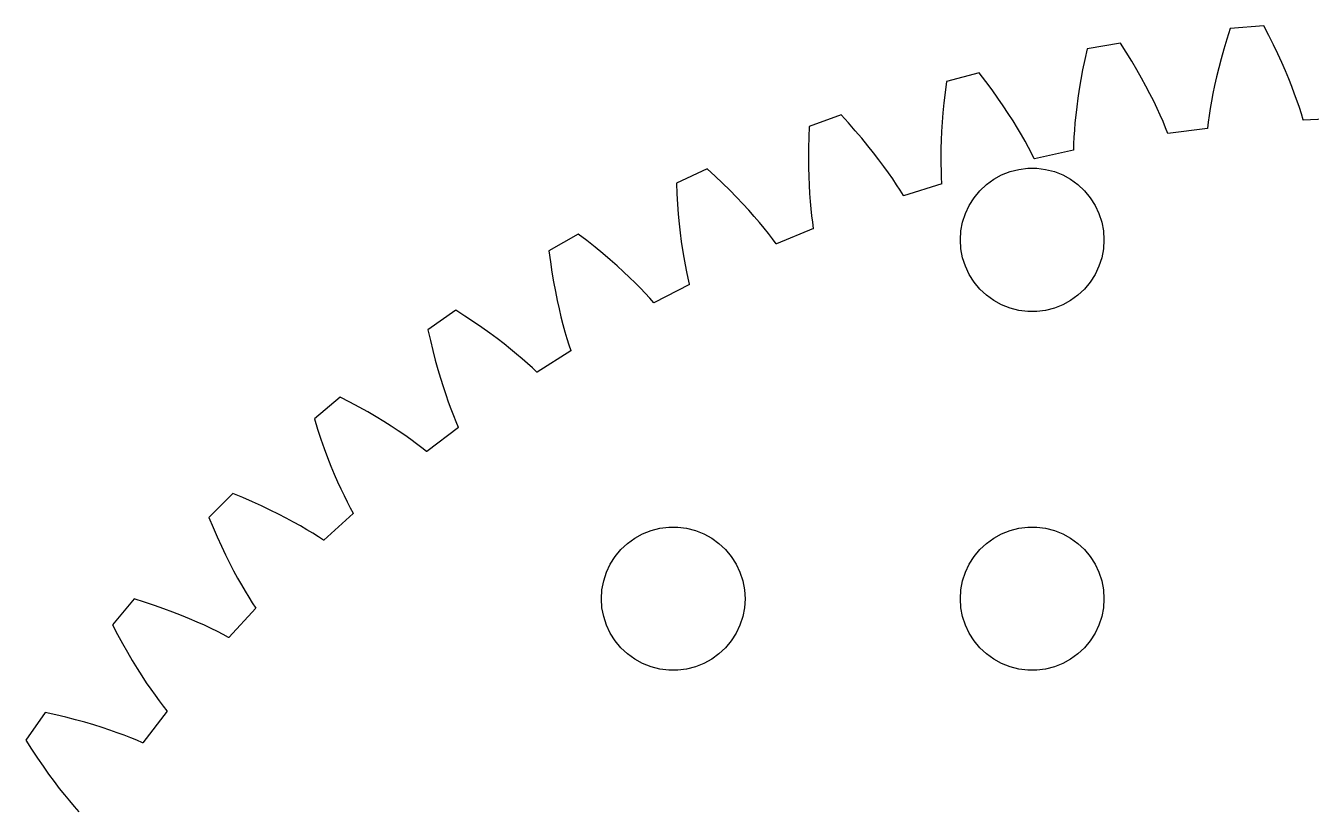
# Model space of a CAD drawing. Header units: metres. Extents: x -69 to 69, y -69 to 69.
# Drawn here: x -57.1 to -3.3, y 36.2 to 69 of the extents above; entities that cross this region are included whole.
import ezdxf

# ---------------------------------------------------------------- set-up
doc = ezdxf.new("R2010")
doc.units = ezdxf.units.M

msp = doc.modelspace()

# ---------------------------------------------------------------- linework, layer by layer
for p, q in [((-6.73305, 68.8321), (-6.8692, 68.3983)), ((-5.32181, 68.9556), (-6.73305, 68.8321)), ((-5.11238, 68.552), (-5.32181, 68.9556)), ((-11.3114, 68.2294), (-12.7065, 67.9834)), ((-11.0676, 67.8456), (-11.3114, 68.2294)), ((-6.8692, 68.3983), (-6.99295, 67.9795)), ((-4.91779, 68.161), (-5.11238, 68.552)), ((-12.7065, 67.9834), (-12.8044, 67.5393)), ((-10.8397, 67.473), (-11.0676, 67.8456)), ((-6.99295, 67.9795), (-7.10484, 67.5759)), ((-4.73752, 67.783), (-4.91779, 68.161)), ((-4.57106, 67.4184), (-4.73752, 67.783)), ((-12.8044, 67.5393), (-12.8911, 67.1113)), ((-10.6272, 67.1122), (-10.8397, 67.473)), ((-7.20544, 67.1879), (-7.29529, 66.8157)), ((-7.10484, 67.5759), (-7.20544, 67.1879)), ((-4.41795, 67.0674), (-4.57106, 67.4184)), ((-18.5833, 66.6172), (-18.6421, 66.1664)), ((-17.215, 66.9839), (-18.5833, 66.6172)), ((-16.9386, 66.6228), (-17.215, 66.9839)), ((-16.6791, 66.2715), (-16.9386, 66.6228)), ((-12.9674, 66.6995), (-13.0338, 66.3042)), ((-12.8911, 67.1113), (-12.9674, 66.6995)), ((-10.4296, 66.7634), (-10.6272, 67.1122)), ((-10.2464, 66.4271), (-10.4296, 66.7634)), ((-7.29529, 66.8157), (-7.37495, 66.4595)), ((-4.27765, 66.7305), (-4.41795, 67.0674)), ((-4.14966, 66.4079), (-4.27765, 66.7305)), ((-18.6421, 66.1664), (-18.6912, 65.7324)), ((-16.4359, 65.9306), (-16.6791, 66.2715)), ((-13.0338, 66.3042), (-13.0909, 65.9256)), ((-10.0773, 66.1037), (-10.2464, 66.4271)), ((-9.92169, 65.7936), (-10.0773, 66.1037)), ((-7.44499, 66.1196), (-7.50597, 65.7962)), ((-7.37495, 66.4595), (-7.44499, 66.1196)), ((-4.03345, 66.1001), (-4.14966, 66.4079)), ((-3.92848, 65.8072), (-4.03345, 66.1001)), ((-18.6912, 65.7324), (-18.7313, 65.3155)), ((-16.2087, 65.6004), (-16.4359, 65.9306)), ((-15.997, 65.2813), (-16.2087, 65.6004)), ((-13.1392, 65.5638), (-13.1794, 65.2191)), ((-13.0909, 65.9256), (-13.1392, 65.5638)), ((-9.7791, 65.497), (-9.92169, 65.7936)), ((-7.50597, 65.7962), (-7.55847, 65.4896)), ((-3.83423, 65.5295), (-3.92848, 65.8072)), ((-22.9875, 65.2286), (-24.3187, 64.7441)), ((-22.6808, 64.893), (-22.9875, 65.2286)), ((-18.7313, 65.3155), (-18.763, 64.9159)), ((-15.8003, 64.9739), (-15.997, 65.2813)), ((-13.1794, 65.2191), (-13.2119, 64.8917)), ((-9.64902, 65.2144), (-9.7791, 65.497)), ((-9.53091, 64.946), (-9.64902, 65.2144)), ((-7.60309, 65.1998), (-7.6404, 64.9271)), ((-7.55847, 65.4896), (-7.60309, 65.1998)), ((-3.75014, 65.2675), (-3.83423, 65.5295)), ((-3.67566, 65.0212), (-3.75014, 65.2675)), ((-3.67519, 65.0127), (-3.67566, 65.0212)), ((-2.00494, 65.0826), (-3.67519, 65.0127)), ((-24.3187, 64.7441), (-24.3379, 64.2898)), ((-22.3916, 64.5657), (-22.6808, 64.893)), ((-22.1196, 64.2472), (-22.3916, 64.5657)), ((-18.7869, 64.5338), (-18.8035, 64.1692)), ((-18.763, 64.9159), (-18.7869, 64.5338)), ((-15.6182, 64.6785), (-15.8003, 64.9739)), ((-15.4503, 64.3954), (-15.6182, 64.6785)), ((-13.2375, 64.5816), (-13.2567, 64.289)), ((-13.2119, 64.8917), (-13.2375, 64.5816)), ((-9.4243, 64.6922), (-9.53091, 64.946)), ((-9.32864, 64.4534), (-9.4243, 64.6922)), ((-7.66963, 64.6601), (-9.32742, 64.445)), ((-7.6404, 64.9271), (-7.67099, 64.6716)), ((-7.67099, 64.6716), (-7.66963, 64.6601)), ((-24.3379, 64.2898), (-24.3491, 63.8532)), ((-21.8645, 63.938), (-22.1196, 64.2472)), ((-21.6257, 63.6387), (-21.8645, 63.938)), ((-18.8035, 64.1692), (-18.8134, 63.8223)), ((-15.2961, 64.1252), (-15.4503, 64.3954)), ((-15.1551, 63.8682), (-15.2961, 64.1252)), ((-13.2701, 64.0141), (-13.2783, 63.757)), ((-13.2567, 64.289), (-13.2701, 64.0141)), ((-9.32742, 64.445), (-9.32864, 64.4534)), ((-24.3491, 63.8532), (-24.3527, 63.4344)), ((-24.3527, 63.4344), (-24.3494, 63.0336)), ((-21.403, 63.3495), (-21.6257, 63.6387)), ((-18.8134, 63.8223), (-18.8173, 63.4933)), ((-18.8173, 63.4933), (-18.8158, 63.1821)), ((-15.0267, 63.6247), (-15.1551, 63.8682)), ((-14.9106, 63.3951), (-15.0267, 63.6247)), ((-14.9087, 63.3868), (-14.9106, 63.3951)), ((-13.2759, 63.7457), (-14.9087, 63.3868)), ((-13.2783, 63.757), (-13.2759, 63.7457)), ((-28.5851, 62.9769), (-29.869, 62.3782)), ((-28.2502, 62.6693), (-28.5851, 62.9769)), ((-24.3494, 63.0336), (-24.3399, 62.6508)), ((-21.1959, 63.0711), (-21.403, 63.3495)), ((-21.004, 62.8038), (-21.1959, 63.0711)), ((-18.8158, 63.1821), (-18.8094, 62.889)), ((-18.8094, 62.889), (-18.7988, 62.614)), ((-16.2773, 62.7145), (-15.927, 62.8532)), ((-15.927, 62.8532), (-15.5621, 62.9469)), ((-15.5621, 62.9469), (-15.1884, 62.9941)), ((-15.1884, 62.9941), (-14.8116, 62.9941)), ((-14.8116, 62.9941), (-14.4379, 62.9469)), ((-14.4379, 62.9469), (-14.0729, 62.8532)), ((-14.0729, 62.8532), (-13.7227, 62.7145)), ((-29.869, 62.3782), (-29.8485, 61.924)), ((-27.9337, 62.3684), (-28.2502, 62.6693)), ((-27.635, 62.0749), (-27.9337, 62.3684)), ((-24.3399, 62.6508), (-24.3246, 62.2862)), ((-20.8268, 62.5481), (-21.004, 62.8038)), ((-20.6639, 62.3043), (-20.8268, 62.5481)), ((-18.7812, 62.346), (-20.3765, 61.8463)), ((-18.7988, 62.614), (-18.7846, 62.3571)), ((-18.7846, 62.3571), (-18.7812, 62.346)), ((-16.9123, 62.3115), (-16.6075, 62.533)), ((-16.6075, 62.533), (-16.2773, 62.7145)), ((-13.7227, 62.7145), (-13.3925, 62.533)), ((-13.3925, 62.533), (-13.0877, 62.3115)), ((-29.8485, 61.924), (-29.8216, 61.4881)), ((-27.3538, 61.7891), (-27.635, 62.0749)), ((-27.0899, 61.5117), (-27.3538, 61.7891)), ((-24.3246, 62.2862), (-24.3043, 61.9398)), ((-24.3043, 61.9398), (-24.2795, 61.6116)), ((-20.5148, 62.0729), (-20.6639, 62.3043)), ((-20.3791, 61.8543), (-20.5148, 62.0729)), ((-20.3765, 61.8463), (-20.3791, 61.8543)), ((-17.427, 61.7634), (-17.1869, 62.0536)), ((-17.1869, 62.0536), (-16.9123, 62.3115)), ((-13.0877, 62.3115), (-12.8131, 62.0536)), ((-12.8131, 62.0536), (-12.5729, 61.7634)), ((-29.8216, 61.4881), (-29.7887, 61.0706)), ((-26.8428, 61.2431), (-27.0899, 61.5117)), ((-26.6123, 60.9838), (-26.8428, 61.2431)), ((-24.2795, 61.6116), (-24.2509, 61.3018)), ((-24.2509, 61.3018), (-24.219, 61.0103)), ((-17.7893, 61.1044), (-17.6289, 61.4453)), ((-17.6289, 61.4453), (-17.427, 61.7634)), ((-12.5729, 61.7634), (-12.3711, 61.4453)), ((-12.3711, 61.4453), (-12.2107, 61.1044)), ((-29.7887, 61.0706), (-29.7505, 60.6715)), ((-26.3978, 60.7342), (-26.6123, 60.9838)), ((-26.1989, 60.4949), (-26.3978, 60.7342)), ((-24.219, 61.0103), (-24.1844, 60.7373)), ((-24.1844, 60.7373), (-24.1479, 60.4826)), ((-17.9763, 60.376), (-17.9057, 60.7461)), ((-17.9057, 60.7461), (-17.7893, 61.1044)), ((-12.2107, 61.1044), (-12.0942, 60.7461)), ((-12.0942, 60.7461), (-12.0237, 60.376)), ((-33.9651, 60.2459), (-35.1919, 59.5376)), ((-33.6047, 59.9686), (-33.9651, 60.2459)), ((-29.7505, 60.6715), (-29.7076, 60.291)), ((-29.7076, 60.291), (-29.6607, 59.9291)), ((-26.0154, 60.2662), (-26.1989, 60.4949)), ((-25.8468, 60.0487), (-26.0154, 60.2662)), ((-24.1436, 60.4719), (-25.6892, 59.835)), ((-24.1479, 60.4826), (-24.1436, 60.4719)), ((-18, 60), (-17.9763, 60.376)), ((-12.0237, 60.376), (-12, 60)), ((-33.2631, 59.6965), (-33.6047, 59.9686)), ((-32.94, 59.4301), (-33.2631, 59.6965)), ((-29.6607, 59.9291), (-29.6102, 59.5858)), ((-25.6925, 59.8428), (-25.8468, 60.0487)), ((-25.6892, 59.835), (-25.6925, 59.8428)), ((-17.9763, 59.624), (-18, 60)), ((-12, 60), (-12.0237, 59.624)), ((-35.1919, 59.5376), (-35.132, 59.0869)), ((-32.635, 59.17), (-32.94, 59.4301)), ((-32.3479, 58.9166), (-32.635, 59.17)), ((-29.6102, 59.5858), (-29.5569, 59.2611)), ((-29.5569, 59.2611), (-29.5014, 58.9549)), ((-17.9057, 59.2539), (-17.9763, 59.624)), ((-17.7893, 58.8956), (-17.9057, 59.2539)), ((-12.0942, 59.2539), (-12.2107, 58.8956)), ((-12.0237, 59.624), (-12.0942, 59.2539)), ((-35.132, 59.0869), (-35.0671, 58.655)), ((-35.0671, 58.655), (-34.998, 58.2419)), ((-32.0784, 58.6705), (-32.3479, 58.9166)), ((-31.8261, 58.4323), (-32.0784, 58.6705)), ((-29.5014, 58.9549), (-29.4442, 58.6674)), ((-29.4442, 58.6674), (-29.386, 58.3983)), ((-17.6289, 58.5547), (-17.7893, 58.8956)), ((-17.427, 58.2366), (-17.6289, 58.5547)), ((-12.3711, 58.5547), (-12.5729, 58.2366)), ((-12.2107, 58.8956), (-12.3711, 58.5547)), ((-34.998, 58.2419), (-34.9252, 57.8477)), ((-31.5906, 58.2024), (-31.8261, 58.4323)), ((-31.3717, 57.9813), (-31.5906, 58.2024)), ((-29.3222, 58.1375), (-30.8064, 57.3683)), ((-29.386, 58.3983), (-29.3274, 58.1478)), ((-29.3274, 58.1478), (-29.3222, 58.1375)), ((-17.1869, 57.9464), (-17.427, 58.2366)), ((-12.5729, 58.2366), (-12.8131, 57.9464)), ((-34.9252, 57.8477), (-34.8493, 57.4724)), ((-31.169, 57.7695), (-31.3717, 57.9813)), ((-30.982, 57.5675), (-31.169, 57.7695)), ((-30.8104, 57.3758), (-30.982, 57.5675)), ((-16.9123, 57.6885), (-17.1869, 57.9464)), ((-16.6075, 57.467), (-16.9123, 57.6885)), ((-13.0877, 57.6885), (-13.3925, 57.467)), ((-12.8131, 57.9464), (-13.0877, 57.6885)), ((-39.0866, 57.0564), (-40.2471, 56.2438)), ((-38.7035, 56.8116), (-39.0866, 57.0564)), ((-34.8493, 57.4724), (-34.771, 57.116)), ((-34.771, 57.116), (-34.6908, 56.7783)), ((-30.8064, 57.3683), (-30.8104, 57.3758)), ((-16.2773, 57.2855), (-16.6075, 57.467)), ((-15.927, 57.1468), (-16.2773, 57.2855)), ((-15.5621, 57.0531), (-15.927, 57.1468)), ((-15.1884, 57.0059), (-15.5621, 57.0531)), ((-14.8116, 57.0059), (-15.1884, 57.0059)), ((-14.4379, 57.0531), (-14.8116, 57.0059)), ((-14.0729, 57.1468), (-14.4379, 57.0531)), ((-13.7227, 57.2855), (-14.0729, 57.1468)), ((-13.3925, 57.467), (-13.7227, 57.2855)), ((-38.3394, 56.5703), (-38.7035, 56.8116)), ((-37.9943, 56.3331), (-38.3394, 56.5703)), ((-34.6908, 56.7783), (-34.6094, 56.4595)), ((-34.6094, 56.4595), (-34.5274, 56.1594)), ((-40.2471, 56.2438), (-40.1481, 55.8001)), ((-37.6678, 56.1005), (-37.9943, 56.3331)), ((-37.3598, 55.8731), (-37.6678, 56.1005)), ((-37.0698, 55.6515), (-37.3598, 55.8731)), ((-34.5274, 56.1594), (-34.4454, 55.8779)), ((-34.4454, 55.8779), (-34.3639, 55.615)), ((-40.1481, 55.8001), (-40.0458, 55.3755)), ((-40.0458, 55.3755), (-39.9409, 54.97)), ((-36.7977, 55.4361), (-37.0698, 55.6515)), ((-36.5431, 55.2276), (-36.7977, 55.4361)), ((-34.2776, 55.3607), (-35.6891, 54.4651)), ((-34.3639, 55.615), (-34.2837, 55.3705)), ((-34.2837, 55.3705), (-34.2776, 55.3607)), ((-39.9409, 54.97), (-39.834, 54.5837)), ((-36.3058, 55.0264), (-36.5431, 55.2276)), ((-36.0853, 54.8331), (-36.3058, 55.0264)), ((-35.8814, 54.6482), (-36.0853, 54.8331)), ((-39.834, 54.5837), (-39.7257, 54.2164)), ((-35.6938, 54.4722), (-35.8814, 54.6482)), ((-35.6891, 54.4651), (-35.6938, 54.4722)), ((-39.7257, 54.2164), (-39.6167, 53.8681)), ((-39.6167, 53.8681), (-39.5074, 53.5388)), ((-43.9107, 53.4326), (-44.9959, 52.522)), ((-43.5076, 53.2222), (-43.9107, 53.4326)), ((-43.124, 53.0135), (-43.5076, 53.2222)), ((-39.5074, 53.5388), (-39.3985, 53.2282)), ((-39.3985, 53.2282), (-39.2906, 52.9364)), ((-42.7595, 52.8073), (-43.124, 53.0135)), ((-42.414, 52.604), (-42.7595, 52.8073)), ((-39.2906, 52.9364), (-39.1844, 52.6631)), ((-39.1844, 52.6631), (-39.0803, 52.4083)), ((-44.9959, 52.522), (-44.8586, 52.0886)), ((-42.0872, 52.4044), (-42.414, 52.604)), ((-41.7791, 52.2088), (-42.0872, 52.4044)), ((-41.4892, 52.0181), (-41.7791, 52.2088)), ((-38.9722, 52.1625), (-40.3003, 51.1473)), ((-39.0803, 52.4083), (-38.9791, 52.1718)), ((-38.9791, 52.1718), (-38.9722, 52.1625)), ((-44.8586, 52.0886), (-44.7197, 51.6745)), ((-44.7197, 51.6745), (-44.5799, 51.2798)), ((-41.2175, 51.8325), (-41.4892, 52.0181)), ((-40.9635, 51.6528), (-41.2175, 51.8325)), ((-40.727, 51.4794), (-40.9635, 51.6528)), ((-44.5799, 51.2798), (-44.4397, 50.9042)), ((-40.5078, 51.313), (-40.727, 51.4794)), ((-40.3055, 51.154), (-40.5078, 51.313)), ((-40.3003, 51.1473), (-40.3055, 51.154)), ((-44.4397, 50.9042), (-44.2999, 50.5478)), ((-44.2999, 50.5478), (-44.1608, 50.2103)), ((-44.1608, 50.2103), (-44.0232, 49.8918)), ((-44.0232, 49.8918), (-43.8877, 49.5919)), ((-43.8877, 49.5919), (-43.7548, 49.3106)), ((-48.4005, 49.4023), (-49.4023, 48.4005)), ((-47.9807, 49.2277), (-48.4005, 49.4023)), ((-47.5803, 49.0533), (-47.9807, 49.2277)), ((-47.1992, 48.8796), (-47.5803, 49.0533)), ((-43.7548, 49.3106), (-43.6252, 49.0476)), ((-43.6252, 49.0476), (-43.4993, 48.8028)), ((-49.4023, 48.4005), (-49.2277, 47.9807)), ((-46.8373, 48.7072), (-47.1992, 48.8796)), ((-46.4944, 48.5368), (-46.8373, 48.7072)), ((-46.1704, 48.3689), (-46.4944, 48.5368)), ((-45.865, 48.2041), (-46.1704, 48.3689)), ((-43.3701, 48.5674), (-44.6047, 47.4403)), ((-43.4993, 48.8028), (-43.3778, 48.576)), ((-43.3778, 48.576), (-43.3701, 48.5674)), ((-49.2277, 47.9807), (-49.0533, 47.5803)), ((-45.5781, 48.0429), (-45.865, 48.2041)), ((-45.3094, 47.886), (-45.5781, 48.0429)), ((-45.0588, 47.7339), (-45.3094, 47.886)), ((-31.2773, 47.7145), (-30.927, 47.8532)), ((-30.927, 47.8532), (-30.5621, 47.9469)), ((-30.5621, 47.9469), (-30.1884, 47.9941)), ((-30.1884, 47.9941), (-29.8116, 47.9941)), ((-29.8116, 47.9941), (-29.4379, 47.9469)), ((-29.4379, 47.9469), (-29.0729, 47.8532)), ((-29.0729, 47.8532), (-28.7227, 47.7145)), ((-16.2773, 47.7145), (-15.927, 47.8532)), ((-15.927, 47.8532), (-15.5621, 47.9469)), ((-15.5621, 47.9469), (-15.1884, 47.9941)), ((-15.1884, 47.9941), (-14.8116, 47.9941)), ((-14.8116, 47.9941), (-14.4379, 47.9469)), ((-14.4379, 47.9469), (-14.0729, 47.8532)), ((-14.0729, 47.8532), (-13.7227, 47.7145)), ((-49.0533, 47.5803), (-48.8796, 47.1992)), ((-44.8259, 47.5872), (-45.0588, 47.7339)), ((-44.6105, 47.4464), (-44.8259, 47.5872)), ((-44.6047, 47.4403), (-44.6105, 47.4464)), ((-32.1869, 47.0536), (-31.9123, 47.3115)), ((-31.9123, 47.3115), (-31.6075, 47.533)), ((-31.6075, 47.533), (-31.2773, 47.7145)), ((-28.7227, 47.7145), (-28.3925, 47.533)), ((-28.3925, 47.533), (-28.0877, 47.3115)), ((-28.0877, 47.3115), (-27.8131, 47.0536)), ((-17.1869, 47.0536), (-16.9123, 47.3115)), ((-16.9123, 47.3115), (-16.6075, 47.533)), ((-16.6075, 47.533), (-16.2773, 47.7145)), ((-13.7227, 47.7145), (-13.3925, 47.533)), ((-13.3925, 47.533), (-13.0877, 47.3115)), ((-13.0877, 47.3115), (-12.8131, 47.0536)), ((-48.8796, 47.1992), (-48.7072, 46.8373)), ((-48.7072, 46.8373), (-48.5368, 46.4944)), ((-32.6289, 46.4453), (-32.427, 46.7634)), ((-32.427, 46.7634), (-32.1869, 47.0536)), ((-27.8131, 47.0536), (-27.5729, 46.7634)), ((-27.5729, 46.7634), (-27.3711, 46.4453)), ((-17.6289, 46.4453), (-17.427, 46.7634)), ((-17.427, 46.7634), (-17.1869, 47.0536)), ((-12.8131, 47.0536), (-12.5729, 46.7634)), ((-12.5729, 46.7634), (-12.3711, 46.4453)), ((-48.5368, 46.4944), (-48.3689, 46.1704)), ((-32.7893, 46.1044), (-32.6289, 46.4453)), ((-27.3711, 46.4453), (-27.2107, 46.1044)), ((-17.7893, 46.1044), (-17.6289, 46.4453)), ((-12.3711, 46.4453), (-12.2107, 46.1044)), ((-48.3689, 46.1704), (-48.2041, 45.865)), ((-48.2041, 45.865), (-48.0429, 45.5781)), ((-32.9763, 45.376), (-32.9057, 45.7461)), ((-32.9057, 45.7461), (-32.7893, 46.1044)), ((-27.2107, 46.1044), (-27.0942, 45.7461)), ((-27.0942, 45.7461), (-27.0237, 45.376)), ((-17.9763, 45.376), (-17.9057, 45.7461)), ((-17.9057, 45.7461), (-17.7893, 46.1044)), ((-12.2107, 46.1044), (-12.0942, 45.7461)), ((-12.0942, 45.7461), (-12.0237, 45.376)), ((-48.0429, 45.5781), (-47.886, 45.3094)), ((-47.886, 45.3094), (-47.7339, 45.0588)), ((-33, 45), (-32.9763, 45.376)), ((-27.0237, 45.376), (-27, 45)), ((-18, 45), (-17.9763, 45.376)), ((-12.0237, 45.376), (-12, 45)), ((-52.522, 44.9959), (-53.4326, 43.9107)), ((-52.0886, 44.8586), (-52.522, 44.9959)), ((-51.6745, 44.7197), (-52.0886, 44.8586)), ((-51.2798, 44.5799), (-51.6745, 44.7197)), ((-47.438, 44.6026), (-48.5697, 43.3722)), ((-47.7339, 45.0588), (-47.5872, 44.8259)), ((-47.5872, 44.8259), (-47.4464, 44.6105)), ((-47.4464, 44.6105), (-47.438, 44.6026)), ((-32.9763, 44.624), (-33, 45)), ((-32.9057, 44.2539), (-32.9763, 44.624)), ((-27.0237, 44.624), (-27.0942, 44.2539)), ((-27, 45), (-27.0237, 44.624)), ((-17.9763, 44.624), (-18, 45)), ((-17.9057, 44.2539), (-17.9763, 44.624)), ((-12.0237, 44.624), (-12.0942, 44.2539)), ((-12, 45), (-12.0237, 44.624)), ((-50.9042, 44.4397), (-51.2798, 44.5799)), ((-50.5478, 44.2999), (-50.9042, 44.4397)), ((-50.2103, 44.1608), (-50.5478, 44.2999)), ((-49.8918, 44.0232), (-50.2103, 44.1608)), ((-32.7893, 43.8956), (-32.9057, 44.2539)), ((-27.0942, 44.2539), (-27.2107, 43.8956)), ((-17.7893, 43.8956), (-17.9057, 44.2539)), ((-12.0942, 44.2539), (-12.2107, 43.8956)), ((-53.4326, 43.9107), (-53.2222, 43.5076)), ((-49.5919, 43.8877), (-49.8918, 44.0232)), ((-49.3106, 43.7548), (-49.5919, 43.8877)), ((-49.0476, 43.6252), (-49.3106, 43.7548)), ((-48.8028, 43.4993), (-49.0476, 43.6252)), ((-32.6289, 43.5547), (-32.7893, 43.8956)), ((-32.427, 43.2366), (-32.6289, 43.5547)), ((-27.3711, 43.5547), (-27.5729, 43.2366)), ((-27.2107, 43.8956), (-27.3711, 43.5547)), ((-17.6289, 43.5547), (-17.7893, 43.8956)), ((-17.427, 43.2366), (-17.6289, 43.5547)), ((-12.3711, 43.5547), (-12.5729, 43.2366)), ((-12.2107, 43.8956), (-12.3711, 43.5547)), ((-53.2222, 43.5076), (-53.0135, 43.124)), ((-53.0135, 43.124), (-52.8073, 42.7595)), ((-48.576, 43.3778), (-48.8028, 43.4993)), ((-48.5697, 43.3722), (-48.576, 43.3778)), ((-32.1869, 42.9464), (-32.427, 43.2366)), ((-27.5729, 43.2366), (-27.8131, 42.9464)), ((-17.1869, 42.9464), (-17.427, 43.2366)), ((-12.5729, 43.2366), (-12.8131, 42.9464)), ((-52.8073, 42.7595), (-52.604, 42.414)), ((-31.9123, 42.6885), (-32.1869, 42.9464)), ((-31.6075, 42.467), (-31.9123, 42.6885)), ((-31.2773, 42.2855), (-31.6075, 42.467)), ((-28.3925, 42.467), (-28.7227, 42.2855)), ((-28.0877, 42.6885), (-28.3925, 42.467)), ((-27.8131, 42.9464), (-28.0877, 42.6885)), ((-16.9123, 42.6885), (-17.1869, 42.9464)), ((-16.6075, 42.467), (-16.9123, 42.6885)), ((-16.2773, 42.2855), (-16.6075, 42.467)), ((-13.3925, 42.467), (-13.7227, 42.2855)), ((-13.0877, 42.6885), (-13.3925, 42.467)), ((-12.8131, 42.9464), (-13.0877, 42.6885)), ((-52.604, 42.414), (-52.4044, 42.0872)), ((-52.4044, 42.0872), (-52.2088, 41.7791)), ((-30.927, 42.1468), (-31.2773, 42.2855)), ((-30.5621, 42.0531), (-30.927, 42.1468)), ((-30.1884, 42.0059), (-30.5621, 42.0531)), ((-29.8116, 42.0059), (-30.1884, 42.0059)), ((-29.4379, 42.0531), (-29.8116, 42.0059)), ((-29.0729, 42.1468), (-29.4379, 42.0531)), ((-28.7227, 42.2855), (-29.0729, 42.1468)), ((-15.927, 42.1468), (-16.2773, 42.2855)), ((-15.5621, 42.0531), (-15.927, 42.1468)), ((-15.1884, 42.0059), (-15.5621, 42.0531)), ((-14.8116, 42.0059), (-15.1884, 42.0059)), ((-14.4379, 42.0531), (-14.8116, 42.0059)), ((-14.0729, 42.1468), (-14.4379, 42.0531)), ((-13.7227, 42.2855), (-14.0729, 42.1468)), ((-52.2088, 41.7791), (-52.0181, 41.4892)), ((-52.0181, 41.4892), (-51.8325, 41.2175)), ((-51.8325, 41.2175), (-51.6528, 40.9635)), ((-51.6528, 40.9635), (-51.4794, 40.727)), ((-51.1449, 40.2984), (-52.165, 38.974)), ((-51.4794, 40.727), (-51.313, 40.5078)), ((-51.313, 40.5078), (-51.154, 40.3055)), ((-51.154, 40.3055), (-51.1449, 40.2984)), ((-56.2438, 40.2471), (-57.0564, 39.0866)), ((-55.8001, 40.1481), (-56.2438, 40.2471)), ((-55.3755, 40.0458), (-55.8001, 40.1481)), ((-54.97, 39.9409), (-55.3755, 40.0458)), ((-54.5837, 39.834), (-54.97, 39.9409)), ((-54.2164, 39.7257), (-54.5837, 39.834)), ((-53.8681, 39.6167), (-54.2164, 39.7257)), ((-53.5388, 39.5074), (-53.8681, 39.6167)), ((-53.2282, 39.3985), (-53.5388, 39.5074)), ((-52.9364, 39.2906), (-53.2282, 39.3985)), ((-52.6631, 39.1844), (-52.9364, 39.2906)), ((-57.0564, 39.0866), (-56.8116, 38.7035)), ((-56.8116, 38.7035), (-56.5703, 38.3394)), ((-52.4083, 39.0803), (-52.6631, 39.1844)), ((-52.1718, 38.9791), (-52.4083, 39.0803)), ((-52.165, 38.974), (-52.1718, 38.9791)), ((-56.5703, 38.3394), (-56.3331, 37.9943)), ((-56.3331, 37.9943), (-56.1005, 37.6678)), ((-56.1005, 37.6678), (-55.8731, 37.3598)), ((-55.8731, 37.3598), (-55.6515, 37.0698)), ((-55.6515, 37.0698), (-55.4361, 36.7977)), ((-55.4361, 36.7977), (-55.2276, 36.5431)), ((-55.2276, 36.5431), (-55.0264, 36.3058)), ((-55.0264, 36.3058), (-54.8331, 36.0853))]:
    msp.add_line(p, q)

doc.saveas('drawing.dxf')
